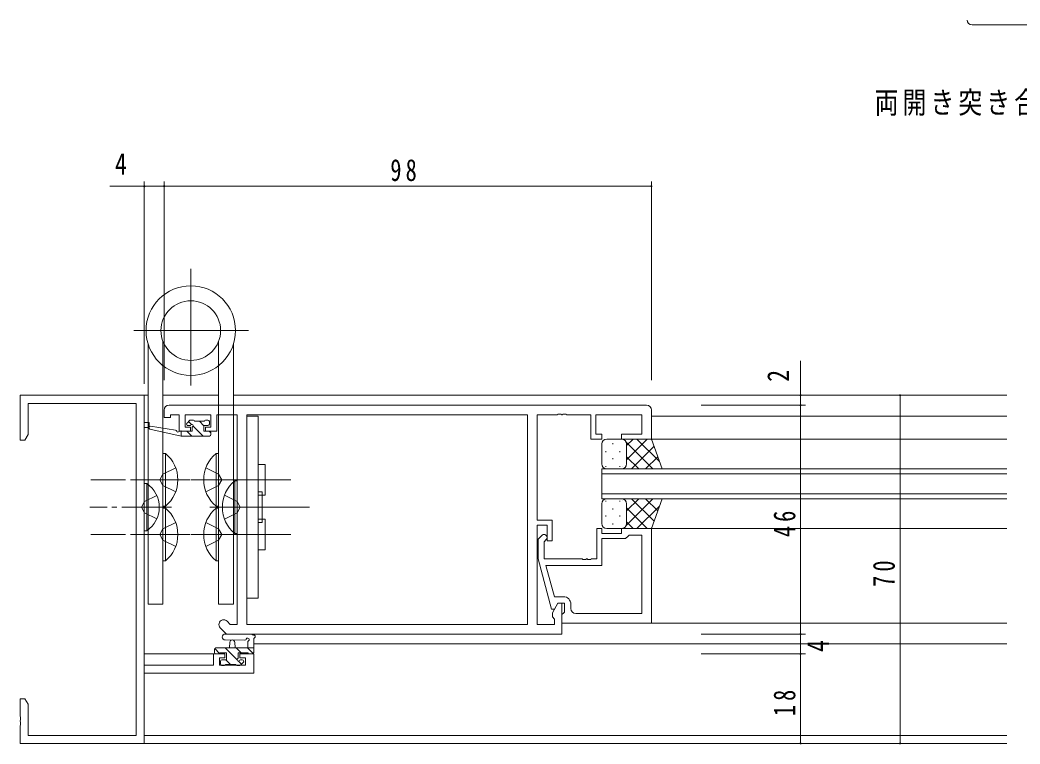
# Model space of a CAD drawing. Units: millimetres on the paper. Extents: x -397 to 397, y -282 to 282.
# Drawn here: x -45.2 to 155.9, y -152 to -6.5 of the extents above; entities that cross this region are included whole.
import ezdxf
from ezdxf.enums import TextEntityAlignment as Align

# ---------------------------------------------------------------- set-up
doc = ezdxf.new("R2010")
doc.units = ezdxf.units.MM
doc.linetypes.add('USER2', pattern=[13, 10, -1, 1, -1])
doc.linetypes.add('USER4', pattern=[4, 3, -1])
doc.layers.add('0-2_USER1', color=7, linetype='Continuous')
for name, color, linetype, lineweight in [('0-3_YKK_11', 7, 'Continuous', 18), ('0-4_YKK_12', 2, 'Continuous', 18), ('0-5_YKK_13', 4, 'Continuous', 18), ('0-6_YKK_D', 6, 'Continuous', 18)]:
    doc.layers.add(name, color=color, linetype=linetype, lineweight=lineweight)
doc.styles.add('ＭＳ ゴシック', font='')
doc.styles.get('ＭＳ ゴシック').set_extended_font_data('MS Gothic')

msp = doc.modelspace()

# ---------------------------------------------------------------- linework, layer by layer
at = {"layer": '0-3_YKK_11'}
for p, q in [((146.274, -7.502), (163.274, -7.502)), ((-45.226, -81.934), (-20.226, -81.934)), ((-45.226, -90.934), (-45.226, -81.934)), ((-20.226, -81.934), (-20.226, -87.434)), ((-43.596, -83.564), (-43.596, -89.843)), ((-21.856, -83.564), (-43.596, -83.564)), ((-21.856, -150.304), (-21.856, -83.564)), ((80.774, -83.934), (-15.226, -83.934)), ((-16.226, -84.934), (-16.226, -86.434)), ((-16.226, -86.434), (-14.926, -86.434)), ((-14.926, -85.864), (-13.226, -85.864)), ((-14.926, -86.434), (-14.926, -85.864)), ((-13.226, -85.864), (-13.226, -89.134)), ((-12.026, -85.864), (-6.826, -85.864)), ((-12.026, -88.334), (-12.026, -85.864)), ((-6.826, -85.864), (-6.826, -88.334)), ((-5.626, -85.864), (-1.526, -85.864)), ((-5.626, -89.134), (-5.626, -85.864)), ((-1.526, -85.864), (-1.526, -128.004)), ((56.844, -85.864), (0.404, -85.864)), ((0.404, -85.864), (0.404, -128.004)), ((56.844, -85.864), (0.404, -85.864)), ((56.844, -128.004), (56.844, -85.864)), ((58.774, -85.864), (62.816, -85.864)), ((58.774, -107.034), (58.774, -85.864)), ((62.816, -85.864), (62.999, -85.744)), ((62.999, -85.744), (63.549, -85.744)), ((63.549, -85.744), (63.732, -85.864)), ((63.732, -85.864), (63.816, -85.864)), ((63.816, -85.864), (63.999, -85.744)), ((63.999, -85.744), (64.549, -85.744)), ((64.549, -85.744), (64.732, -85.864)), ((64.732, -85.864), (69.574, -85.864)), ((69.574, -85.864), (69.574, -90.734)), ((70.574, -85.864), (79.844, -85.864)), ((70.574, -89.734), (70.574, -85.864)), ((79.844, -85.864), (79.844, -89.734)), ((81.774, -90.734), (81.774, -84.934)), ((-20.226, -87.434), (-19.226, -87.434)), ((-20.226, -88.434), (-20.226, -136.204)), ((-19.226, -88.434), (-20.226, -88.434)), ((-19.226, -87.434), (-19.226, -88.434)), ((-10.926, -88.334), (-12.026, -88.334)), ((-10.926, -89.134), (-10.926, -88.334)), ((-7.926, -88.334), (-7.926, -89.134)), ((-6.826, -88.334), (-7.926, -88.334)), ((-43.596, -89.843), (-44.226, -90.934)), ((-13.226, -89.134), (-10.926, -89.134)), ((-7.926, -89.134), (-5.626, -89.134)), ((71.774, -89.734), (70.574, -89.734)), ((71.774, -90.734), (71.774, -89.734)), ((75.774, -89.734), (75.774, -90.734)), ((79.844, -89.734), (75.774, -89.734)), ((-44.226, -90.934), (-45.226, -90.934)), ((69.574, -90.734), (71.774, -90.734)), ((75.774, -90.734), (81.774, -90.734)), ((61.774, -107.034), (58.774, -107.034)), ((58.774, -108.034), (60.774, -108.034)), ((58.774, -128.004), (58.774, -108.034)), ((60.774, -108.034), (60.774, -111.234)), ((61.774, -111.234), (61.774, -107.034)), ((59.75, -110.11), (58.974, -110.886)), ((70.774, -108.734), (70.774, -114.834)), ((71.774, -108.734), (70.774, -108.734)), ((71.774, -109.734), (71.774, -108.734)), ((75.774, -109.734), (71.774, -109.734)), ((75.774, -108.734), (75.774, -109.734)), ((81.774, -108.734), (75.774, -108.734)), ((76.574, -110.734), (77.074, -110.234)), ((77.074, -110.234), (77.274, -110.034)), ((77.274, -110.034), (79.844, -110.034)), ((79.844, -110.034), (79.844, -125.804)), ((79.844, -110.034), (79.844, -125.804)), ((81.774, -127.734), (81.774, -108.734)), ((58.974, -110.886), (58.974, -114.831)), ((60.174, -111.383), (60.598, -110.959)), ((60.174, -114.834), (60.174, -111.383)), ((60.774, -111.234), (61.774, -111.234)), ((71.774, -110.734), (76.574, -110.734)), ((71.774, -116.134), (71.774, -110.734)), ((58.974, -114.831), (61.681, -124.934)), ((67.816, -114.834), (60.174, -114.834)), ((60.565, -116.134), (71.774, -116.134)), ((62.253, -122.434), (60.565, -116.134)), ((67.999, -114.954), (67.816, -114.834)), ((68.549, -114.954), (67.999, -114.954)), ((68.732, -114.834), (68.549, -114.954)), ((68.816, -114.834), (68.732, -114.834)), ((68.999, -114.954), (68.816, -114.834)), ((69.549, -114.954), (68.999, -114.954)), ((69.732, -114.834), (69.549, -114.954)), ((70.774, -114.834), (69.732, -114.834)), ((64.074, -122.434), (62.253, -122.434)), ((62.974, -123.734), (61.844, -125.692)), ((62.281, -124.934), (62.974, -123.734)), ((62.974, -123.734), (64.274, -123.734)), ((63.774, -123.734), (62.974, -123.734)), ((63.774, -129.934), (63.774, -123.734)), ((64.274, -123.734), (64.274, -125.534)), ((65.574, -124.804), (65.574, -123.934)), ((61.681, -124.934), (62.281, -124.934)), ((61.844, -125.692), (61.844, -126.504)), ((61.844, -126.504), (62.274, -126.934)), ((64.074, -125.734), (63.774, -126.034)), ((63.774, -126.034), (63.774, -127.734)), ((64.274, -125.534), (64.074, -125.734)), ((79.844, -125.804), (66.574, -125.804)), ((-4.944, -128.717), (-3.726, -129.934)), ((-2.927, -128.004), (-3.579, -127.352)), ((-1.526, -128.004), (-2.927, -128.004)), ((0.404, -128.004), (56.844, -128.004)), ((62.274, -128.004), (58.774, -128.004)), ((62.274, -126.934), (62.274, -128.004)), ((63.774, -127.734), (81.774, -127.734)), ((-3.726, -129.934), (63.774, -129.934)), ((-6.326, -133.934), (-4.026, -133.934)), ((-6.326, -136.204), (-6.326, -133.934)), ((-5.126, -134.734), (-5.126, -136.204)), ((-4.026, -134.734), (-5.126, -134.734)), ((-4.026, -133.934), (-4.026, -134.734)), ((-1.026, -133.934), (1.774, -133.934)), ((-1.026, -134.734), (-1.026, -133.934)), ((0.144, -134.734), (-1.026, -134.734)), ((0.144, -136.204), (0.144, -134.734)), ((1.774, -133.934), (1.774, -137.834)), ((-20.226, -136.204), (-6.326, -136.204)), ((-5.126, -136.204), (0.144, -136.204)), ((-20.226, -137.834), (-20.226, -151.934)), ((1.774, -137.834), (-20.226, -137.834)), ((-45.226, -142.934), (-44.226, -142.934)), ((-45.226, -146.476), (-45.226, -142.934)), ((-44.226, -142.934), (-43.596, -144.026)), ((-43.596, -144.026), (-43.596, -150.304)), ((-45.106, -146.659), (-45.226, -146.476)), ((-45.106, -147.209), (-45.106, -146.659)), ((-45.226, -147.393), (-45.106, -147.209)), ((-45.226, -147.476), (-45.226, -147.393)), ((-45.106, -147.659), (-45.226, -147.476)), ((-45.226, -148.393), (-45.106, -148.209)), ((-45.226, -151.934), (-45.226, -148.393)), ((-45.106, -148.209), (-45.106, -147.659)), ((-43.596, -150.304), (-21.856, -150.304)), ((-20.226, -151.934), (-45.226, -151.934))]:
    msp.add_line(p, q, dxfattribs=at)
for centre, radius, start, end in [((146.274, -6.502), 1, 180.00001, 269.99999), ((-15.226, -84.934), 1, 90.00001, 179.99999), ((80.774, -84.934), 1, 0.00001, 89.99999), ((60.174, -110.534), 0.6, 314.99999, 135.00001), ((64.074, -123.934), 1.5, 0.00001, 89.99999), ((66.574, -124.804), 1, 180.00001, 269.99999), ((-4.261, -128.035), 0.965, 44.99999, 225.00001)]:
    msp.add_arc(centre, radius, start, end, dxfattribs=at)
at = {"layer": '0-4_YKK_12'}
for p, q in [((-20.226, -81.934), (-20.226, -151.934)), ((-19.476, -81.934), (-20.226, -81.934)), ((-5.276, -81.934), (-16.476, -81.934)), ((153.274, -81.934), (-2.276, -81.934)), ((153.274, -86.134), (81.774, -86.134)), ((81.774, -90.734), (153.274, -90.734)), ((71.774, -102.734), (71.774, -96.734)), ((71.774, -96.734), (153.274, -96.734)), ((153.274, -97.734), (71.774, -97.734)), ((71.774, -101.734), (153.274, -101.734)), ((153.274, -102.734), (71.774, -102.734)), ((81.774, -108.734), (153.274, -108.734)), ((153.274, -127.734), (81.774, -127.734)), ((153.274, -131.934), (1.774, -131.934)), ((-5.826, -133.934), (-20.226, -133.934)), ((153.274, -150.304), (-20.226, -150.304)), ((153.274, -151.934), (-20.226, -151.934))]:
    msp.add_line(p, q, dxfattribs=at)
at = {"layer": '0-5_YKK_13'}
for p, q in [((-10.876, -56.53), (-10.876, -79.956)), ((0.728, -68.934), (-22.354, -68.934)), ((-19.476, -71.588), (-19.476, -123.934)), ((-16.476, -75.98), (-16.476, -71.088)), ((-5.276, -75.98), (-5.276, -71.088)), ((-2.276, -71.588), (-2.276, -123.934)), ((-16.476, -123.934), (-16.476, -75.98)), ((0.404, -86.134), (0.404, -122.734)), ((2.704, -86.134), (0.404, -86.134)), ((2.704, -122.734), (2.704, -86.134)), ((-13.937, -88.954), (-18.976, -88.138)), ((-11.138, -87.022), (-11.638, -87.522)), ((-11.426, -88.034), (-11.087, -88.034)), ((-11.324, -87.207), (-10.726, -87.805)), ((-10.326, -86.934), (-10.926, -86.934)), ((-10.626, -88.495), (-10.626, -89.134)), ((-10.397, -88.134), (-8.397, -90.134)), ((-8.126, -87.134), (-10.126, -87.134)), ((-9.152, -87.134), (-8.226, -88.06)), ((-8.226, -88.034), (-7.426, -88.034)), ((-8.226, -89.134), (-8.226, -88.034)), ((-7.426, -86.934), (-7.926, -86.934)), ((-7.126, -87.734), (-7.126, -87.234)), ((-12.824, -90.134), (-19.09, -88.727)), ((-12.824, -89.134), (-12.911, -89.12)), ((-12.824, -90.134), (-12.824, -89.134)), ((-10.626, -89.134), (-12.824, -89.134)), ((-7.126, -90.134), (-12.824, -90.134)), ((-11.642, -89.134), (-10.642, -90.134)), ((-7.126, -89.134), (-8.226, -89.134)), ((-7.152, -89.134), (-6.826, -89.46)), ((-6.826, -89.834), (-6.826, -89.434)), ((71.774, -95.734), (71.774, -91.734)), ((75.774, -90.734), (72.774, -90.734)), ((74.025, -91.738), (74.025, -91.538)), ((81.774, -90.734), (75.774, -90.734)), ((76.037, -90.734), (76.087, -90.785)), ((76.724, -91.421), (82.037, -96.734)), ((76.774, -92.063), (78.103, -90.734)), ((76.774, -94.891), (80.931, -90.734)), ((76.774, -95.734), (76.774, -91.734)), ((76.774, -91.734), (76.774, -95.734)), ((77.759, -96.734), (82.296, -92.197)), ((78.865, -90.734), (83.39, -95.259)), ((81.694, -90.734), (81.818, -90.859)), ((83.917, -96.734), (81.774, -90.734)), ((-16.476, -93.634), (-16.476, -104.234)), ((-15.967, -93.634), (-16.476, -93.634)), ((-15.967, -93.634), (-15.967, -104.234)), ((-5.785, -93.634), (-5.785, -104.234)), ((-5.785, -93.634), (-5.276, -93.634)), ((-5.276, -93.634), (-5.276, -104.234)), ((72.61, -93.353), (72.61, -93.153)), ((75.44, -93.353), (75.44, -93.153)), ((76.774, -94.3), (79.208, -96.734)), ((80.588, -96.734), (83.041, -94.281)), ((2.704, -95.834), (4.104, -95.834)), ((4.104, -95.834), (4.104, -102.034)), ((72.61, -96.321), (72.61, -96.183)), ((74.025, -94.768), (74.025, -94.568)), ((75.44, -96.334), (75.44, -96.183)), ((75.962, -96.316), (75.98, -96.334)), ((75.774, -96.734), (72.774, -96.734)), ((83.917, -96.734), (75.774, -96.734)), ((-14.28, -98.934), (-22.257, -98.934)), ((-20.226, -109.184), (-20.226, -99.684)), ((-19.717, -99.684), (-20.226, -99.684)), ((-19.717, -109.184), (-19.717, -99.684)), ((-7.472, -98.934), (0.505, -98.934)), ((-2.035, -99.134), (-2.035, -109.734)), ((-2.035, -99.134), (-1.526, -99.134)), ((-1.526, -99.134), (-1.526, -109.734)), ((2.704, -101.334), (3.504, -101.334)), ((2.704, -102.034), (4.104, -102.034)), ((-15.967, -104.234), (-16.476, -104.234)), ((-5.785, -104.234), (-5.276, -104.234)), ((71.774, -103.734), (71.774, -107.734)), ((72.61, -103.148), (72.61, -103.286)), ((75.774, -102.734), (72.774, -102.734)), ((75.44, -103.134), (75.44, -103.286)), ((83.917, -102.734), (75.774, -102.734)), ((75.962, -103.152), (75.98, -103.134)), ((76.724, -108.047), (82.037, -102.734)), ((76.774, -105.169), (79.208, -102.734)), ((76.774, -103.734), (76.774, -107.734)), ((76.774, -107.734), (76.774, -104.134)), ((76.774, -104.577), (80.931, -108.734)), ((77.759, -102.734), (82.296, -107.271)), ((78.865, -108.734), (83.39, -104.21)), ((80.588, -102.734), (83.041, -105.187)), ((83.917, -102.734), (81.774, -108.734)), ((-16.476, -104.634), (-16.476, -115.234)), ((-15.967, -104.634), (-16.476, -104.634)), ((-15.967, -104.634), (-15.967, -115.234)), ((-5.785, -104.634), (-5.785, -115.234)), ((-5.785, -104.634), (-5.276, -104.634)), ((-5.276, -104.634), (-5.276, -115.234)), ((72.61, -106.116), (72.61, -106.316)), ((74.025, -104.701), (74.025, -104.901)), ((75.44, -106.116), (75.44, -106.316)), ((2.704, -106.834), (4.104, -106.834)), ((4.104, -106.834), (4.104, -113.034)), ((74.025, -107.731), (74.025, -107.931)), ((76.774, -107.406), (78.103, -108.734)), ((-14.28, -109.934), (-22.257, -109.934)), ((-19.717, -109.184), (-20.226, -109.184)), ((-7.472, -109.934), (0.505, -109.934)), ((-2.035, -109.734), (-1.526, -109.734)), ((75.774, -108.734), (72.774, -108.734)), ((81.774, -108.734), (75.774, -108.734)), ((76.037, -108.734), (76.087, -108.684)), ((81.694, -108.734), (81.818, -108.609)), ((2.704, -113.034), (4.104, -113.034)), ((-15.967, -115.234), (-16.476, -115.234)), ((-5.785, -115.234), (-5.276, -115.234)), ((-19.476, -123.934), (-16.476, -123.934)), ((2.704, -122.734), (0.404, -122.734)), ((-3.951, -129.934), (1.211, -129.934)), ((1.777, -132.734), (-5.823, -132.734)), ((-3.963, -132.734), (-1.573, -135.125)), ((-3.951, -131.134), (0.01, -131.137)), ((-3.123, -132.734), (-3.021, -131.59)), ((-1.923, -132.734), (-2.025, -131.59)), ((-1.718, -132.734), (-0.718, -133.734)), ((0.527, -132.734), (1.663, -133.87)), ((0.577, -131.554), (0.577, -132.734)), ((1.777, -133.634), (1.777, -130.954)), ((-6.123, -133.034), (-6.123, -133.634)), ((-6.073, -132.869), (-5.074, -133.868)), ((-5.823, -133.934), (-5.223, -133.934)), ((-5.023, -133.734), (-3.723, -133.734)), ((-3.723, -133.734), (-3.723, -135.134)), ((-1.323, -133.734), (0.677, -133.734)), ((-1.323, -134.673), (-1.323, -133.734)), ((0.877, -133.934), (1.477, -133.934)), ((-4.923, -135.434), (-4.923, -135.934)), ((-3.723, -135.134), (-4.623, -135.134)), ((-4.623, -136.234), (-4.123, -136.234)), ((-3.923, -136.034), (-1.823, -136.034)), ((-3.808, -135.134), (-2.908, -136.034)), ((-1.623, -136.234), (-1.023, -136.234)), ((-1.313, -135.384), (-0.681, -136.016)), ((-0.523, -135.134), (-0.862, -135.134)), ((-0.811, -136.146), (-0.311, -135.646))]:
    msp.add_line(p, q, dxfattribs=at)
at = {"layer": '0-5_YKK_13', "linetype": 'USER4'}
for p, q in [((-13.908, -96.534), (-16.481, -97.789)), ((-7.844, -96.534), (-5.271, -97.789)), ((-16.481, -97.789), (-17.09, -98.934)), ((-5.271, -97.789), (-4.662, -98.934)), ((-16.481, -100.079), (-17.09, -98.934)), ((-13.908, -101.334), (-16.481, -100.079)), ((-7.844, -101.334), (-5.271, -100.079)), ((-5.271, -100.079), (-4.662, -98.934)), ((-17.726, -102.084), (-20.197, -103.289)), ((-4.094, -102.034), (-1.521, -103.289)), ((-20.197, -103.289), (-20.805, -104.434)), ((-20.197, -105.579), (-20.805, -104.434)), ((-1.521, -103.289), (-0.912, -104.434)), ((-1.521, -105.579), (-0.912, -104.434)), ((-17.726, -106.784), (-20.197, -105.579)), ((-4.094, -106.834), (-1.521, -105.579)), ((-13.908, -107.534), (-16.481, -108.789)), ((-7.844, -107.534), (-5.271, -108.789)), ((-16.481, -108.789), (-17.09, -109.934)), ((-16.481, -111.079), (-17.09, -109.934)), ((-5.271, -108.789), (-4.662, -109.934)), ((-5.271, -111.079), (-4.662, -109.934)), ((-13.908, -112.334), (-16.481, -111.079)), ((-7.844, -112.334), (-5.271, -111.079))]:
    msp.add_line(p, q, dxfattribs=at)
at = {"layer": '0-5_YKK_13', "linetype": 'USER2'}
for p, q in [((-10.976, -98.934), (-30.976, -98.934)), ((-10.776, -98.934), (9.224, -98.934)), ((-3.964, -98.934), (6.709, -98.934)), ((-14.726, -104.434), (-31.156, -104.434)), ((-7.026, -104.434), (12.974, -104.434)), ((-3.964, -104.434), (6.709, -104.434)), ((-10.976, -109.934), (-30.976, -109.934)), ((-10.776, -109.934), (9.224, -109.934)), ((-3.964, -109.934), (6.709, -109.934))]:
    msp.add_line(p, q, dxfattribs=at)
at = {"layer": '0-5_YKK_13'}
for points in [[(-2.276, -123.934), (-5.276, -123.934), (-5.276, -75.98)], [(2.704, -107.534), (3.504, -107.534), (3.504, -101.334)]]:
    msp.add_lwpolyline(points, dxfattribs=at)
for radius in [9, 6]:
    msp.add_circle((-10.876, -68.934), radius, dxfattribs=at)
for centre, radius, start, end in [((-19.024, -88.434), 0.3, 80.80246, 257.34138), ((-11.426, -87.734), 0.3, 135, 270), ((-10.926, -87.234), 0.3, 90, 135), ((-11.087, -87.734), 0.3, 270, 326.94427), ((-10.626, -88.034), 0.25, 303.05573, 146.94427), ((-10.326, -88.495), 0.3, 123.05573, 180), ((-10.326, -87.134), 0.2, 0, 90), ((-7.926, -87.134), 0.2, 90, 180), ((-7.426, -87.234), 0.3, 0, 90), ((-7.426, -87.734), 0.3, 270, 0), ((-13.985, -89.25), 0.3, 20.80246, 80.80246), ((-13.424, -89.037), 0.3, 200.80246, 320.80246), ((-12.959, -89.416), 0.3, 80.80246, 140.80246), ((-7.126, -89.434), 0.3, 0, 90), ((-7.126, -89.834), 0.3, 270, 0), ((72.774, -91.734), 1, 90, 180), ((75.774, -91.734), 1, 0, 90), ((75.774, -91.734), 1, 0, 89.9999), ((-20.36, -98.934), 6.884, 309.65098, 50.34902), ((-1.393, -98.934), 6.884, 129.65098, 230.34902), ((72.774, -95.734), 1, 180, 270), ((75.774, -95.734), 1, 270, 0), ((-23, -104.434), 5.774, 304.65097, 55.34903), ((2.357, -104.434), 6.884, 129.65098, 230.34902), ((72.774, -103.734), 1, 90, 180), ((75.774, -103.734), 1, 0, 90), ((-20.36, -109.934), 6.884, 309.65098, 50.34902), ((-1.393, -109.934), 6.884, 129.65098, 230.34902), ((72.774, -107.734), 1, 180, 270), ((75.774, -107.734), 1, 270, 0), ((75.774, -107.734), 1, 270.0001, 0), ((-3.95, -130.534), 0.6, 89.95977, 269.95977), ((1.211, -130.234), 0.3, 40.52878, 90), ((1.668, -129.844), 0.3, 220.52878, 280.52878), ((1.777, -130.434), 0.3, 300, 100.52878), ((2.077, -130.954), 0.3, 120, 180), ((-5.823, -133.034), 0.3, 90, 180), ((-2.523, -131.634), 0.5, 5.09207, 174.90793), ((0.011, -130.837), 0.3, 269.95977, 340.81024), ((0.577, -131.034), 0.3, 300, 160.81024), ((0.877, -131.554), 0.3, 120, 180), ((-5.823, -133.634), 0.3, 180, 270), ((-5.223, -133.734), 0.2, 270, 0), ((-1.623, -134.673), 0.3, 303.05573, 0), ((0.877, -133.734), 0.2, 180, 270), ((1.477, -133.634), 0.3, 270, 0), ((-4.623, -135.434), 0.3, 90, 180), ((-4.623, -135.934), 0.3, 180, 270), ((-4.123, -136.034), 0.2, 270, 0), ((-1.623, -136.034), 0.2, 180, 270), ((-1.323, -135.134), 0.25, 123.05573, 326.94427), ((-0.862, -135.434), 0.3, 90, 146.94427), ((-1.023, -135.934), 0.3, 270, 315), ((-0.523, -135.434), 0.3, 315, 90)]:
    msp.add_arc(centre, radius, start, end, dxfattribs=at)
at = {"layer": '0-6_YKK_D'}
for p, q in [((-20.226, -39.934), (-27.126, -39.934)), ((-20.226, -79.629), (-20.226, -38.934)), ((-16.226, -39.934), (-20.226, -39.934)), ((-16.226, -78.934), (-16.226, -38.934)), ((-16.226, -73.934), (-16.226, -38.934)), ((-16.226, -39.934), (81.774, -39.934)), ((81.774, -78.934), (81.774, -38.934)), ((111.774, -81.934), (111.774, -75.034)), ((91.774, -81.934), (112.774, -81.934)), ((91.774, -81.934), (132.774, -81.934)), ((111.774, -83.934), (111.774, -81.934)), ((131.774, -81.934), (131.774, -151.934)), ((91.774, -83.934), (112.774, -83.934)), ((91.774, -83.934), (112.774, -83.934)), ((111.774, -83.934), (111.774, -129.934)), ((91.774, -129.934), (112.774, -129.934)), ((91.774, -129.934), (112.774, -129.934)), ((111.774, -129.934), (111.774, -133.934)), ((91.774, -133.934), (112.774, -133.934)), ((91.774, -133.934), (112.774, -133.934)), ((111.774, -133.934), (111.774, -151.934)), ((91.774, -151.934), (112.774, -151.934)), ((91.774, -151.934), (132.774, -151.934))]:
    msp.add_line(p, q, dxfattribs=at)
for centre, start, end in [((-20.226, -39.934), 0, 180), ((-20.226, -39.934), 180, 0), ((-16.226, -39.934), 0, 180), ((-16.226, -39.934), 0, 180), ((-16.226, -39.934), 180, 0), ((-16.226, -39.934), 180, 0), ((81.774, -39.934), 0, 180), ((81.774, -39.934), 180, 0), ((111.774, -81.934), 90, 270), ((111.774, -81.934), 270, 90), ((131.774, -81.934), 90, 270), ((131.774, -81.934), 270, 90), ((111.774, -83.934), 90, 270), ((111.774, -83.934), 90, 270), ((111.774, -83.934), 270, 90), ((111.774, -83.934), 270, 90), ((111.774, -129.934), 90, 270), ((111.774, -129.934), 90, 270), ((111.774, -129.934), 270, 90), ((111.774, -129.934), 270, 90), ((111.774, -133.934), 90, 270), ((111.774, -133.934), 90, 270), ((111.774, -133.934), 270, 90), ((111.774, -133.934), 270, 90), ((111.774, -151.934), 90, 270), ((111.774, -151.934), 270, 90), ((131.774, -151.934), 90, 270), ((131.774, -151.934), 270, 90)]:
    msp.add_arc(centre, 0.106, start, end, dxfattribs=at)

# ---------------------------------------------------------------- texts
at = {"layer": '0-2_USER1', "insert": (126.654, -25.765), "char_height": 4.399, "attachment_point": 7, "style": 'ＭＳ ゴシック'}
msp.add_mtext('\\T1.17;\\W0.8;両開き突き合せ框部', dxfattribs=at)
at = {"layer": '0-6_YKK_D', "color": 7, "style": 'ＭＳ ゴシック', "width": 0.8}
msp.add_text('4', height=4.399, dxfattribs=at).set_placement((-26.126, -38.934), align=Align.BOTTOM_LEFT)
for s, p in [('2', (110.774, -79.234)), ('4', (118.774, -133.534))]:
    msp.add_text(s, height=4.399, rotation=90, dxfattribs=at).set_placement(p, align=Align.BOTTOM_LEFT)
at = {"layer": '0-6_YKK_D', "color": 7, "insert": (29.254, -38.934), "char_height": 4.399, "attachment_point": 7, "style": 'ＭＳ ゴシック'}
msp.add_mtext('\\T1.37;\\W0.75;98', dxfattribs=at)
at = {"layer": '0-6_YKK_D', "color": 7, "char_height": 4.399, "attachment_point": 7, "rotation": 90, "style": 'ＭＳ ゴシック'}
for s, insert in [('\\T1.37;\\W0.75;46', (110.774, -110.454)), ('\\T1.37;\\W0.75;70', (130.774, -120.454)), ('\\T1.37;\\W0.75;18', (110.774, -146.454))]:
    msp.add_mtext(s, dxfattribs=dict(at, insert=insert))

doc.saveas('drawing.dxf')
